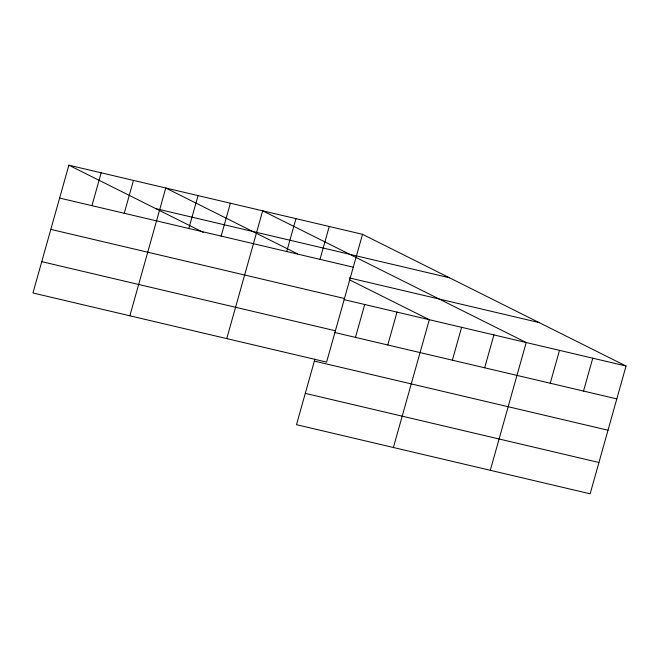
<?xml version="1.0" encoding="UTF-8"?>
<svg xmlns="http://www.w3.org/2000/svg" width="659" height="659" viewBox="0 0 659 659"><rect width="100%" height="100%" fill="white"/><g stroke="black" fill="none" stroke-linecap="round" stroke-linejoin="round"><path stroke-width="0.99" d="M68.865 165.195L32.95 292.975L326.592 362.104L362.516 234.316L68.865 165.195L203.277 232.363M91.93 205.674L101.173 172.798M124.23 213.277L133.472 180.401M129.856 315.793L165.771 188.004L297.538 253.855M188.828 228.484L198.071 195.608M221.136 236.087L230.37 203.211M226.754 338.602L262.677 210.814L526.212 342.515L490.296 470.304M286.714 251.524L295.957 218.648M319.994 259.358L329.236 226.482M314.911 359.13L296.484 424.684L590.135 493.805L626.05 366.025L362.516 234.316M355.465 337.375L364.707 304.499M387.764 344.978L397.006 312.102M393.39 447.494L429.306 319.706L349.665 279.902M452.371 360.185L461.613 327.309M484.67 367.788L493.912 334.912M550.249 383.225L559.491 350.357M583.528 391.067L592.77 358.191M155.837 208.656L449.479 277.777M59.631 198.062L353.273 267.192M349.196 277.859L539.078 322.556M50.825 229.39L344.468 298.511M344.155 299.664L626.05 366.025M41.756 261.656L335.398 330.785M334.912 332.54L616.808 398.901M314.359 361.091L608.002 430.22M305.29 393.365L598.932 462.486"/></g></svg>
